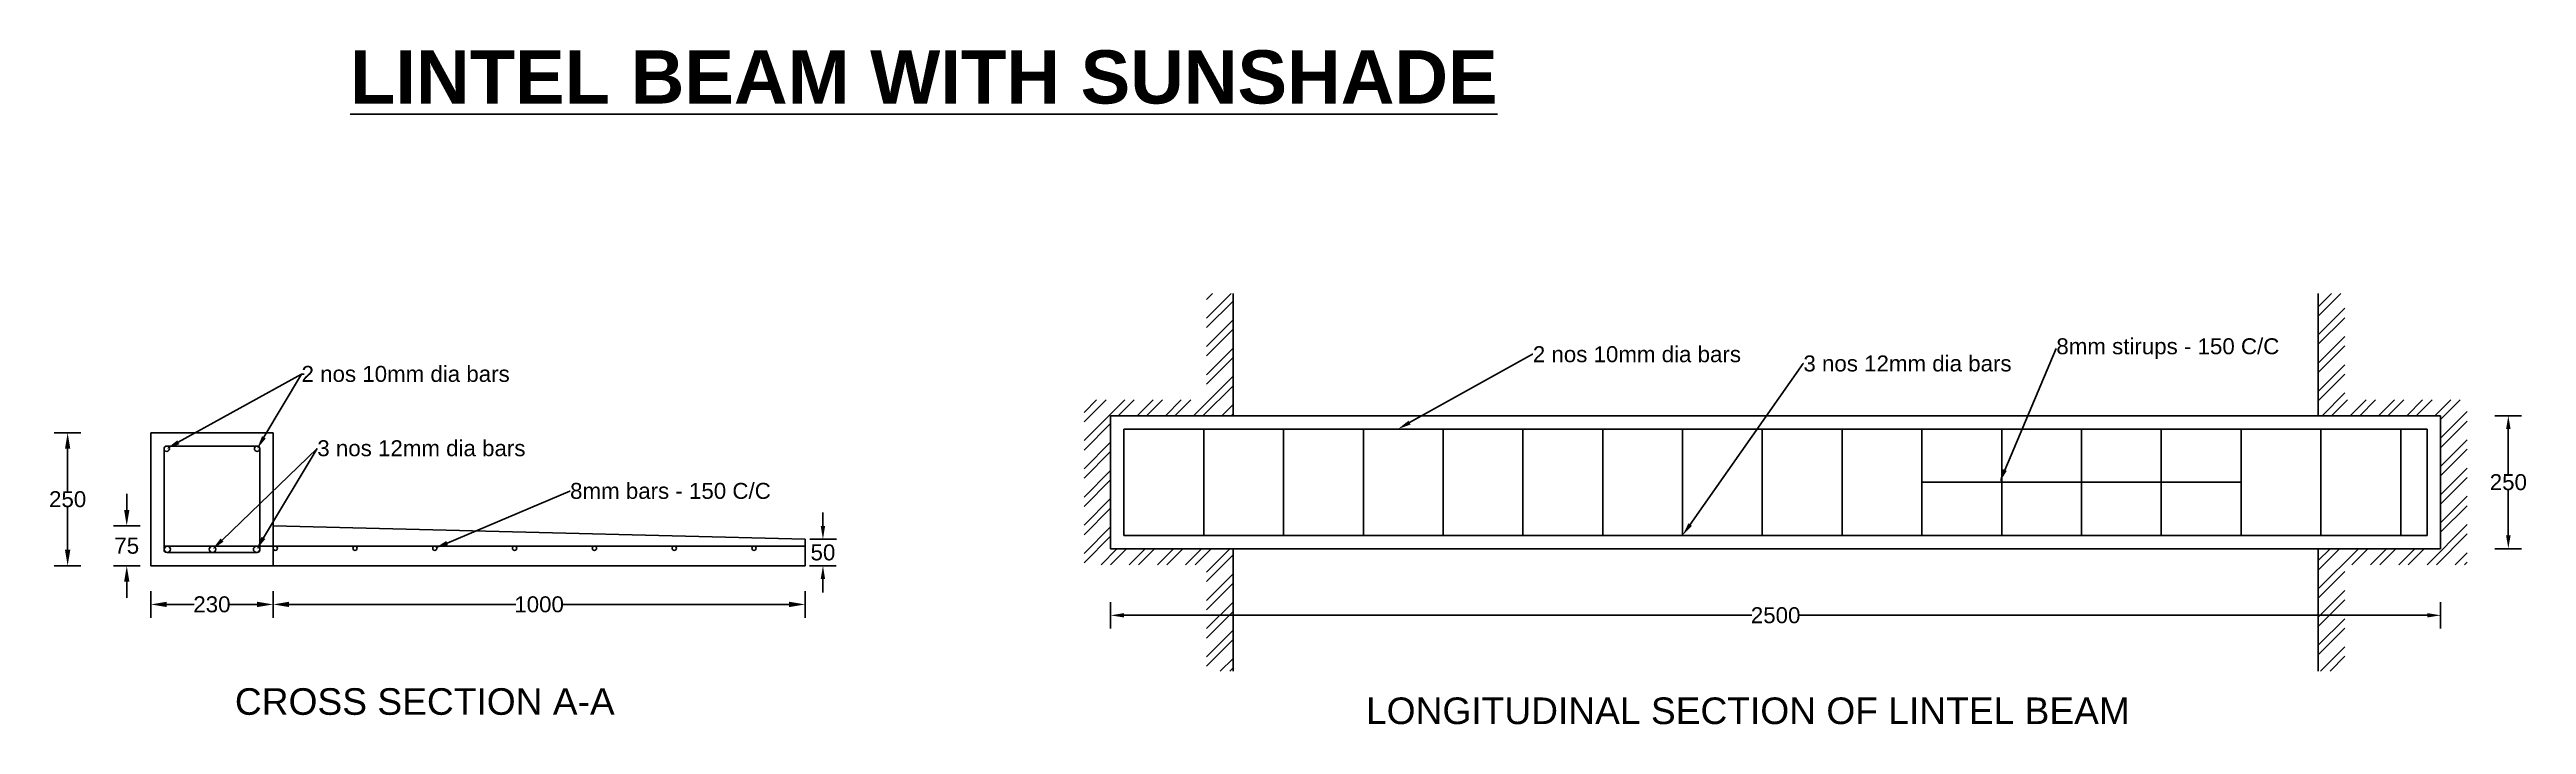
# Model space of a CAD drawing. Header units: millimetres. Extents: x 6104 to 10760, y 7621 to 8890.
import ezdxf
from ezdxf import colors
from ezdxf.entities.mleader import LeaderData, LeaderLine
from ezdxf.math import Vec2, Vec3

# ---------------------------------------------------------------- set-up
doc = ezdxf.new("R2010")
doc.units = ezdxf.units.MM
doc.header["$MEASUREMENT"] = 0
doc.styles.get("Standard").update_dxf_attribs({"font": 'arial.ttf'})
doc.dimstyles.get("Standard").update_dxf_attribs({"dimtxt": 0.18, "dimasz": 0.18, "dimexe": 0.18, "dimexo": 0.0625, "dimgap": 0.09, "dimtad": 0, "dimtih": 1, "dimtoh": 1, "dimdec": 4, "dimzin": 0, "dimdsep": 46, "dimtxsty": 'Standard', "dimcen": 0.09, "dimadec": 0, "dimazin": 0, "dimtfac": 1, "dimtdec": 4, "dimtofl": 0, "dimtmove": 0, "dimatfit": 3, "dimfxl": 1, "dimtolj": 1, "dimtzin": 0, "dimarcsym": 0})

# ---------------------------------------------------------------- blocks, each defined once
blk = doc.blocks.new('*D3')
at = {"color": 0, "lineweight": -2, "transparency": 16777216}
for p, q in [((6138.3, 8169.7), (6138.2, 8169.7)), ((6138.3, 8139.7), (6138.3, 8060.1)), ((6138.3, 7949.7), (6138.3, 8029.3)), ((6138.3, 7919.7), (6138.2, 7919.7))]:
    blk.add_line(p, q, dxfattribs=at)
at = {"color": 0, "transparency": 16777216}
for points in [[(6133.3, 8139.7), (6143.3, 8139.7), (6138.3, 8169.7)], [(6133.3, 7949.7), (6143.3, 7949.7), (6138.3, 7919.7)]]:
    blk.add_solid(points, dxfattribs=at)
at = {"layer": 'Defpoints', "color": 0, "transparency": 16777216}
for p in [(6138.3, 8169.7), (6138.3, 7919.7), (6138.3, 7919.7)]:
    blk.add_point(p, dxfattribs=at)
at = {"color": 0, "transparency": 16777216, "insert": (6138.3, 8044.7), "char_height": 30, "attachment_point": 5}
blk.add_mtext('\\A1;250', dxfattribs=at)
blk = doc.blocks.new('*D4')
at = {"color": 0, "lineweight": -2, "transparency": 16777216}
for p, q in [((6249.4, 8024.7), (6249.4, 8054.7)), ((6249.3, 7994.7), (6249.2, 7994.7)), ((6249.3, 7919.7), (6249.2, 7919.7)), ((6249.4, 7889.7), (6249.4, 7859.7))]:
    blk.add_line(p, q, dxfattribs=at)
at = {"color": 0, "transparency": 16777216}
for points in [[(6244.4, 8024.7), (6254.4, 8024.7), (6249.4, 7994.7)], [(6244.4, 7889.7), (6254.4, 7889.7), (6249.4, 7919.7)]]:
    blk.add_solid(points, dxfattribs=at)
at = {"layer": 'Defpoints', "color": 0, "transparency": 16777216}
for p in [(6249.4, 7994.7), (6249.4, 7919.7), (6249.4, 7919.7)]:
    blk.add_point(p, dxfattribs=at)
at = {"color": 0, "transparency": 16777216, "insert": (6249.4, 7957.2), "char_height": 30, "attachment_point": 5}
blk.add_mtext('\\A1;75', dxfattribs=at)
blk = doc.blocks.new('*D5')
at = {"color": 0, "lineweight": -2, "transparency": 16777216}
for p, q in [((6524.5, 7847.1), (6524.5, 7847.3)), ((6554.5, 7847.1), (6981.1, 7847.1)), ((7494.5, 7847.1), (7067.9, 7847.1)), ((7524.5, 7847.1), (7524.5, 7847.3))]:
    blk.add_line(p, q, dxfattribs=at)
at = {"color": 0, "transparency": 16777216}
for points in [[(6554.5, 7852.1), (6554.5, 7842.1), (6524.5, 7847.1)], [(7494.5, 7852.1), (7494.5, 7842.1), (7524.5, 7847.1)]]:
    blk.add_solid(points, dxfattribs=at)
at = {"layer": 'Defpoints', "color": 0, "transparency": 16777216}
for p in [(6524.5, 7847.1), (7524.5, 7847.1), (7524.5, 7847.1)]:
    blk.add_point(p, dxfattribs=at)
at = {"color": 0, "transparency": 16777216, "insert": (7024.5, 7847.1), "char_height": 30, "attachment_point": 5}
blk.add_mtext('\\A1;1000', dxfattribs=at)
blk = doc.blocks.new('*D6')
at = {"color": 0, "lineweight": -2, "transparency": 16777216}
for p, q in [((6294.5, 7847.1), (6294.5, 7847.3)), ((6324.5, 7847.1), (6376.1, 7847.1)), ((6494.5, 7847.1), (6442.9, 7847.1)), ((6524.5, 7847.1), (6524.5, 7847.3))]:
    blk.add_line(p, q, dxfattribs=at)
at = {"color": 0, "transparency": 16777216}
for points in [[(6324.5, 7852.1), (6324.5, 7842.1), (6294.5, 7847.1)], [(6494.5, 7852.1), (6494.5, 7842.1), (6524.5, 7847.1)]]:
    blk.add_solid(points, dxfattribs=at)
at = {"layer": 'Defpoints', "color": 0, "transparency": 16777216}
for p in [(6294.5, 7847.1), (6524.5, 7847.1), (6524.5, 7847.1)]:
    blk.add_point(p, dxfattribs=at)
at = {"color": 0, "transparency": 16777216, "insert": (6409.5, 7847.1), "char_height": 30, "attachment_point": 5}
blk.add_mtext('\\A1;230', dxfattribs=at)
blk = doc.blocks.new('*D7')
at = {"color": 0, "lineweight": -2, "transparency": 16777216}
for p, q in [((8098.9, 7826.7), (8098.9, 7826.8)), ((8123.9, 7826.6), (9303.9, 7826.6)), ((10573.9, 7826.6), (9394, 7826.6)), ((10598.9, 7826.7), (10598.9, 7826.8))]:
    blk.add_line(p, q, dxfattribs=at)
at = {"color": 0, "transparency": 16777216}
for points in [[(8123.9, 7830.8), (8123.9, 7822.5), (8098.9, 7826.6)], [(10573.9, 7830.8), (10573.9, 7822.5), (10598.9, 7826.6)]]:
    blk.add_solid(points, dxfattribs=at)
at = {"layer": 'Defpoints', "color": 0, "transparency": 16777216}
for p in [(8098.9, 7826.6), (10598.9, 7826.6), (10598.9, 7826.6)]:
    blk.add_point(p, dxfattribs=at)
at = {"color": 0, "transparency": 16777216, "insert": (9348.9, 7826.6), "char_height": 30, "attachment_point": 5}
blk.add_mtext('\\A1;2500', dxfattribs=at)
blk = doc.blocks.new('*D8')
at = {"color": 0, "lineweight": -2, "transparency": 16777216}
for p, q in [((10726.3, 8201.7), (10726.4, 8201.7)), ((10726.2, 8176.7), (10726.2, 8092.2)), ((10726.2, 7976.7), (10726.2, 8061.3)), ((10726.1, 7951.7), (10726, 7951.7))]:
    blk.add_line(p, q, dxfattribs=at)
at = {"color": 0, "transparency": 16777216}
for points in [[(10722, 8176.7), (10730.4, 8176.7), (10726.2, 8201.7)], [(10722, 7976.7), (10730.4, 7976.7), (10726.2, 7951.7)]]:
    blk.add_solid(points, dxfattribs=at)
at = {"layer": 'Defpoints', "color": 0, "transparency": 16777216}
for p in [(10726.2, 8201.7), (10726.2, 7951.7), (10726.2, 7951.7)]:
    blk.add_point(p, dxfattribs=at)
at = {"color": 0, "transparency": 16777216, "insert": (10726.2, 8076.7), "char_height": 30, "attachment_point": 5}
blk.add_mtext('\\A1;250', dxfattribs=at)
blk = doc.blocks.new('*D10')
at = {"color": 0, "lineweight": -2, "transparency": 16777216}
for p, q in [((7558.1, 7994.7), (7558.1, 8019.7)), ((7558.1, 7969.7), (7558.2, 7969.7)), ((7558.1, 7919.7), (7558.2, 7919.7)), ((7558.1, 7894.7), (7558.1, 7869.7))]:
    blk.add_line(p, q, dxfattribs=at)
at = {"color": 0, "transparency": 16777216}
for points in [[(7553.9, 7994.7), (7562.2, 7994.7), (7558.1, 7969.7)], [(7553.9, 7894.7), (7562.2, 7894.7), (7558.1, 7919.7)]]:
    blk.add_solid(points, dxfattribs=at)
at = {"layer": 'Defpoints', "color": 0, "transparency": 16777216}
for p in [(7558.1, 7969.7), (7558.1, 7919.7), (7558.1, 7919.7)]:
    blk.add_point(p, dxfattribs=at)
at = {"color": 0, "transparency": 16777216, "insert": (7558.1, 7944.7), "char_height": 30, "attachment_point": 5}
blk.add_mtext('\\A1;50', dxfattribs=at)

msp = doc.modelspace()

# ---------------------------------------------------------------- hatches: boundary and pattern name
h = msp.add_hatch()
h.set_pattern_fill('ANSI32', color=256, scale=100)
h.paths.add_polyline_path([(8328.9, 8431.7), (8278.9, 8431.7), (8278.9, 8231.7), (8048.9, 8231.7), (8048.9, 7921.7), (8278.9, 7921.7), (8278.9, 7721.7), (8328.9, 7721.7), (8328.9, 7951.7), (8098.9, 7951.7), (8098.9, 8201.7), (8328.9, 8201.7)])
h.paths.add_polyline_path([(10418.9, 7921.7), (10648.9, 7921.7), (10648.9, 8231.7), (10418.9, 8231.7), (10418.9, 8431.7), (10368.9, 8431.7), (10368.9, 8201.7), (10598.9, 8201.7), (10598.9, 7951.7), (10368.9, 7951.7), (10368.9, 7721.7), (10418.9, 7721.7)])

# ---------------------------------------------------------------- linework, layer by layer
for p, q in [((8328.9, 8201.7), (8328.9, 8431.7)), ((10368.9, 8201.7), (10368.9, 8431.7)), ((8098.9, 7951.7), (8098.9, 8201.7)), ((8098.9, 8201.7), (10598.9, 8201.7)), ((10598.9, 8201.7), (10368.9, 8201.7)), ((10598.9, 8201.7), (10598.9, 7951.7)), ((10701, 8201.7), (10751, 8201.7)), ((6138.2, 8169.7), (6113.2, 8169.7)), ((6113.2, 8169.7), (6163.2, 8169.7)), ((6294.5, 7919.7), (6294.5, 8169.7)), ((6294.5, 8169.7), (6524.5, 8169.7)), ((6524.5, 8169.7), (6524.5, 7919.7)), ((8123.9, 8176.7), (10573.9, 8176.7)), ((8123.9, 7976.7), (8123.9, 8176.7)), ((8273.9, 7976.7), (8273.9, 8176.7)), ((8423.9, 7976.7), (8423.9, 8176.7)), ((8573.9, 7976.7), (8573.9, 8176.7)), ((8723.9, 7976.7), (8723.9, 8176.7)), ((8873.9, 7976.7), (8873.9, 8176.7)), ((9023.9, 7976.7), (9023.9, 8176.7)), ((9173.9, 7976.7), (9173.9, 8176.7)), ((9323.9, 7976.7), (9323.9, 8176.7)), ((9473.9, 7976.7), (9473.9, 8176.7)), ((9623.9, 7976.7), (9623.9, 8176.7)), ((9773.9, 7976.7), (9773.9, 8176.7)), ((9923.9, 7976.7), (9923.9, 8176.7)), ((10073.9, 7976.7), (10073.9, 8176.7)), ((10223.9, 7976.7), (10223.9, 8176.7)), ((10373.9, 7976.7), (10373.9, 8176.7)), ((10523.9, 7976.7), (10523.9, 8176.7)), ((10573.9, 8176.7), (10573.9, 7976.7)), ((6319.5, 7949.7), (6319.5, 8139.7)), ((6324.5, 8144.7), (6494.5, 8144.7)), ((6499.5, 8139.7), (6499.5, 7949.7)), ((9623.9, 8076.7), (10223.9, 8076.7)), ((6224.4, 7994.8), (6274.4, 7994.8)), ((6524.5, 7919.7), (6524.5, 7994.7)), ((7524.5, 7969.7), (6524.5, 7994.7)), ((7524.5, 7919.7), (7524.5, 7969.7)), ((7533.3, 7969.8), (7583.3, 7969.8)), ((8123.9, 7976.7), (10573.9, 7976.7)), ((6113.2, 7919.8), (6163.2, 7919.8)), ((6224.4, 7919.8), (6274.4, 7919.8)), ((6524.5, 7919.7), (6294.5, 7919.7)), ((6524.5, 7956.7), (6319.5, 7956.7)), ((6494.5, 7944.7), (6324.5, 7944.7)), ((6524.5, 7956.7), (7524.5, 7956.7)), ((6524.5, 7919.7), (7524.5, 7919.7)), ((7533.1, 7919.8), (7583.1, 7919.8)), ((8098.9, 7951.7), (10598.9, 7951.7)), ((8098.9, 7951.7), (8328.9, 7951.7)), ((8328.9, 7951.7), (8328.9, 7721.7)), ((10368.9, 7951.7), (10368.9, 7721.7)), ((10701, 7951.7), (10751, 7951.7)), ((6294.5, 7847.1), (6294.5, 7872.1)), ((6294.5, 7872.1), (6294.5, 7822.1)), ((6524.5, 7872.1), (6524.5, 7822.1)), ((7524.5, 7872.1), (7524.5, 7822.1)), ((8098.9, 7851.6), (8098.9, 7801.6)), ((10598.9, 7851.6), (10598.9, 7801.6))]:
    msp.add_line(p, q)
for centre, radius in [((6324.5, 8139.7), 5), ((6494.4, 8139.7), 5), ((6325.6, 7950.7), 6), ((6410.6, 7950.7), 6), ((6493.5, 7950.7), 6), ((6528.5, 7952.7), 4), ((6678.5, 7952.7), 4), ((6828.5, 7952.7), 4), ((6978.5, 7952.7), 4), ((7128.5, 7952.7), 4), ((7278.5, 7952.7), 4), ((7428.5, 7952.7), 4)]:
    msp.add_circle(centre, radius)
for centre, start, end in [((6324.5, 8139.7), 90, 180), ((6494.5, 8139.7), 0, 90), ((6324.5, 7949.7), 180, 270), ((6494.5, 7949.7), 270, 0)]:
    msp.add_arc(centre, 5, start, end)

# ---------------------------------------------------------------- texts
at = {"attachment_point": 1}
for s, width, insert, char_height in [('{\\fArial|b1|i0|c0|p34;\\LLINTEL BEAM WITH SUNSHADE}', 2705.187, (6669.1, 8888.5), 100), ('CROSS SECTION A-A', 875.526, (6452.7, 7689.6), 50), ('LONGITUDINAL SECTION OF LINTEL BEAM', 1715.675, (8578.9, 7672.2), 50)]:
    msp.add_mtext_dynamic_manual_height_columns(s, width=width, gutter_width=1, heights=[0], dxfattribs=dict(at, insert=insert, char_height=char_height))

# ---------------------------------------------------------------- dimensions: what is measured, and where the dimension line sits
for base, p1, p2, picture, middle in [((10726.2, 7951.7), (10726.2, 8201.7), (10726.2, 7951.7), '*D8', (10726.2, 8076.7)), ((7558.1, 7919.7), (7558.1, 7969.7), (7558.1, 7919.7), '*D10', (7558.1, 7944.7))]:
    dim = msp.add_linear_dim(base=base, p1=p1, p2=p2, angle=90, dimstyle='Standard', override={"dimtxt": 30, "dimasz": 25, "dimdec": 0})
    dim.commit()
    dim.dimension.update_dxf_attribs({"geometry": picture, "text_midpoint": middle})
for base, p1, p2, picture, middle in [((6138.3, 7919.7), (6138.3, 8169.7), (6138.3, 7919.7), '*D3', (6138.3, 8044.7)), ((6249.4, 7919.7), (6249.4, 7994.7), (6249.4, 7919.7), '*D4', (6249.4, 7957.2))]:
    dim = msp.add_linear_dim(base=base, p1=p1, p2=p2, angle=90, dimstyle='Standard', override={"dimtxt": 30, "dimasz": 30, "dimdec": 0})
    dim.commit()
    dim.dimension.update_dxf_attribs({"geometry": picture, "text_midpoint": middle, "dimtype": 160})
for base, p1, p2, override, picture, middle in [((6524.5, 7847.1), (6294.5, 7847.1), (6524.5, 7847.1), {"dimtxt": 30, "dimasz": 30, "dimdec": 0}, '*D6', (6409.5, 7847.1)), ((7524.5, 7847.1), (6524.5, 7847.1), (7524.5, 7847.1), {"dimtxt": 30, "dimasz": 30, "dimdec": 0}, '*D5', (7024.5, 7847.1)), ((10598.9, 7826.6), (8098.9, 7826.6), (10598.9, 7826.6), {"dimtxt": 30, "dimasz": 25, "dimdec": 0}, '*D7', (9348.9, 7826.6))]:
    dim = msp.add_linear_dim(base=base, p1=p1, p2=p2, dimstyle='Standard', override=override)
    dim.commit()
    dim.dimension.update_dxf_attribs({"geometry": picture, "text_midpoint": middle})

# ---------------------------------------------------------------- leaders
ml = msp.add_multileader_mtext('Standard')
ml.set_content('8mm stirups - 150 C/C', color=256)
ml.set_leader_properties()
ml.build(insert=Vec2(0, 0))
ml.multileader.update_dxf_attribs({"dogleg_length": 0.36, "arrow_head_size": 25})
ctx = ml.context
ctx.base_point, ctx.char_height, ctx.arrow_head_size, ctx.landing_gap_size, ctx.plane_origin = Vec3(9876.5, 8328.2), 30, 25, 0.09, Vec3(9769.9, 8076.7)
notes = []
notes.append((ctx, [(0, (1, 1, 0), (9876.1, 8328.2), (1, 0), 0.36, [(0, [(9769.9, 8076.7)], 0, [])])]))
ctx.mtext.insert, ctx.mtext.width, ctx.mtext.defined_height, ctx.mtext.flow_direction = Vec3(9876.6, 8347.3), 505.971, 15.3, 5
ml = msp.add_multileader_mtext('Standard')
ml.set_content('2 nos 10mm dia bars', color=256)
ml.set_leader_properties()
ml.build(insert=Vec2(0, 0))
ml.multileader.update_dxf_attribs({"dogleg_length": 0.36, "arrow_head_size": 25})
ctx = ml.context
ctx.base_point, ctx.char_height, ctx.arrow_head_size, ctx.landing_gap_size, ctx.plane_origin = Vec3(6578, 8280.1), 30, 25, 0.09, Vec3(6324.5, 8139.7)
notes.append((ctx, [(0, (1, 1, 0), (6577.6, 8280.1), (1, 0), 0.36, [(0, [(6324.5, 8139.7)], 0, [])])]))
ctx.mtext.insert, ctx.mtext.width, ctx.mtext.defined_height, ctx.mtext.flow_direction = Vec3(6578, 8295.4), 3.019806626980426e-13, 1.13686837721616e-13, 5
ml = msp.add_multileader_mtext('Standard')
ml.set_content('', color=256)
ml.set_leader_properties()
ml.build(insert=Vec2(0, 0))
ml.multileader.update_dxf_attribs({"dogleg_length": 0.36, "arrow_head_size": 25})
ctx = ml.context
ctx.base_point, ctx.char_height, ctx.arrow_head_size, ctx.landing_gap_size, ctx.plane_origin = Vec3(6582.6, 8280.1), 30, 25, 0.09, Vec3(6494.5, 8139.7)
notes.append((ctx, [(0, (1, 1, 0), (6577.6, 8280.1), (1, 0), 5.04, [(0, [(6494.5, 8139.7)], 0, [])])]))
ctx.mtext.insert, ctx.mtext.flow_direction = Vec3(6582.7, 8295.1), 5
ml = msp.add_multileader_mtext('Standard')
ml.set_content('2 nos 10mm dia bars', color=256)
ml.set_leader_properties()
ml.build(insert=Vec2(0, 0))
ml.multileader.update_dxf_attribs({"dogleg_length": 0.36, "arrow_head_size": 25})
ctx = ml.context
ctx.base_point, ctx.char_height, ctx.arrow_head_size, ctx.landing_gap_size, ctx.plane_origin = Vec3(8892.5, 8317.2), 30, 25, 0.09, Vec3(8639, 8176.7)
notes.append((ctx, [(0, (1, 1, 0), (8892.1, 8317.2), (1, 0), 0.36, [(0, [(8639, 8176.7)], 0, [])])]))
ctx.mtext.insert, ctx.mtext.width, ctx.mtext.defined_height, ctx.mtext.flow_direction = Vec3(8892.5, 8332.4), 3.019806626980426e-13, 1.13686837721616e-13, 5
ml = msp.add_multileader_mtext('Standard')
ml.set_content('3 nos 12mm dia bars', color=256)
ml.set_leader_properties()
ml.build(insert=Vec2(0, 0))
ml.multileader.update_dxf_attribs({"dogleg_length": 0.36, "arrow_head_size": 25})
ctx = ml.context
ctx.base_point, ctx.char_height, ctx.arrow_head_size, ctx.landing_gap_size, ctx.plane_origin = Vec3(9401.1, 8299.7), 30, 25, 0.09, Vec3(9088.9, 7976.7)
notes.append((ctx, [(0, (1, 1, 0), (9400.7, 8299.7), (1, 0), 0.36, [(0, [(9173.9, 7976.7)], 0, [])])]))
ctx.mtext.insert, ctx.mtext.width, ctx.mtext.flow_direction = Vec3(9401.1, 8315), 444.573, 5
ml = msp.add_multileader_mtext('Standard')
ml.set_content('3 nos 12mm dia bars', color=256)
ml.set_leader_properties()
ml.build(insert=Vec2(0, 0))
ml.multileader.update_dxf_attribs({"dogleg_length": 0.36, "arrow_head_size": 25})
ctx = ml.context
ctx.base_point, ctx.char_height, ctx.arrow_head_size, ctx.landing_gap_size, ctx.plane_origin = Vec3(6607.5, 8140.4), 30, 25, 0.09, Vec3(6325.6, 7950.7)
notes.append((ctx, [(0, (1, 1, 0), (6607.2, 8140.4), (1, 0), 0.36, [(0, [(6410.6, 7950.7)], 0, [])])]))
ctx.mtext.insert, ctx.mtext.width, ctx.mtext.flow_direction = Vec3(6607.6, 8155.7), 444.573, 5
ml = msp.add_multileader_mtext('Standard')
ml.set_content('', color=256)
ml.set_leader_properties()
ml.build(insert=Vec2(0, 0))
ml.multileader.update_dxf_attribs({"dogleg_length": 0.36, "arrow_head_size": 25})
ctx = ml.context
ctx.base_point, ctx.char_height, ctx.arrow_head_size, ctx.landing_gap_size, ctx.plane_origin = Vec3(6607.5, 8140.4), 30, 25, 0.09, Vec3(6493.5, 7950.7)
notes.append((ctx, [(0, (1, 1, 0), (6607.2, 8140.4), (1, 0), 0.36, [(0, [(6493.5, 7950.7)], 0, [])])]))
ctx.mtext.insert, ctx.mtext.flow_direction = Vec3(6607.6, 8155.4), 5
ml = msp.add_multileader_mtext('Standard')
ml.set_content('8mm bars - 150 C/C', color=256)
ml.set_leader_properties()
ml.build(insert=Vec2(0, 0))
ml.multileader.update_dxf_attribs({"dogleg_length": 0.36, "arrow_head_size": 25})
ctx = ml.context
ctx.base_point, ctx.char_height, ctx.arrow_head_size, ctx.landing_gap_size, ctx.plane_origin = Vec3(7082.7, 8060.2), 30, 25, 0.09, Vec3(6828.5, 7952.7)
notes.append((ctx, [(0, (1, 1, 0), (7082.3, 8060.2), (1, 0), 0.36, [(0, [(6828.5, 7952.7)], 0, [])])]))
ctx.mtext.insert, ctx.mtext.width, ctx.mtext.defined_height, ctx.mtext.flow_direction = Vec3(7082.8, 8075.5), 505.971, 15.3, 5
for ctx, leaders in notes:
    for number, flags, end, landing, length, lines in leaders:
        leader = LeaderData()
        leader.index, (leader.has_last_leader_line, leader.has_dogleg_vector, leader.attachment_direction) = number, flags
        leader.last_leader_point, leader.dogleg_vector, leader.dogleg_length = Vec3(end), Vec3(landing), length
        for number, points, colour, breaks in lines:
            line = LeaderLine()
            line.index, line.vertices, line.color, line.breaks = number, Vec3.list(points), colors.encode_raw_color(colour), breaks
            leader.lines.append(line)
        ctx.leaders.append(leader)

doc.saveas('drawing.dxf')
